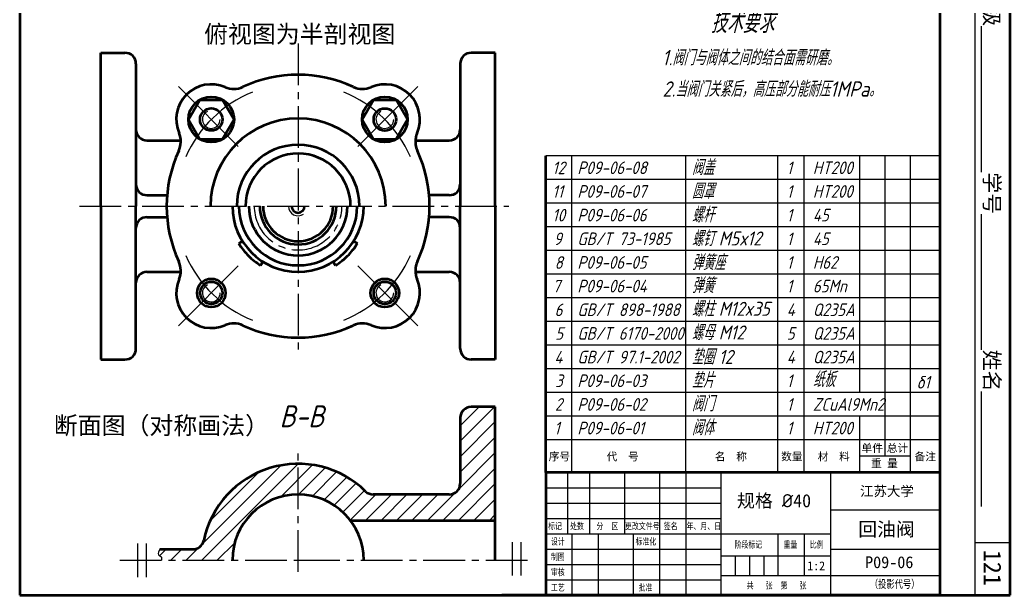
# Model space of a CAD drawing. Header units: millimetres. Extents: x 0 to 226, y 0 to 322.
# Drawn here: x 0 to 226, y 0 to 131.3 of the extents above; entities that cross this region are included whole.
import ezdxf

# ---------------------------------------------------------------- set-up
doc = ezdxf.new("R2010")
doc.units = ezdxf.units.MM
doc.header["$LTSCALE"] = 0.5
doc.linetypes.add('CENTER2', pattern=[28.575000000000003, 19.05, -3.175, 3.175, -3.175])
for name, color, linetype in [('点画线层', 7, 'CENTER2'), ('答案', 1, 'Continuous'), ('细实线层', 7, 'Continuous')]:
    doc.layers.add(name, color=color, linetype=linetype)
doc.layers.add('粗实线层', color=7, linetype='Continuous', lineweight=50)
doc.styles.get("Standard").update_dxf_attribs({"font": 'gbeitc.shx', "height": 4, "bigfont": 'gbcbig.shx'})
doc.styles.add('宋体', font='', dxfattribs={"height": 3})
doc.styles.get('宋体').set_extended_font_data('SimSun')
pattern_1 = [(59.99999999999992, (-35.03217169370612, 21.09544448747465), (-0.6874076642538979, 0.3968750000000004), [])]

msp = doc.modelspace()

# ---------------------------------------------------------------- hatches: boundary and pattern name
h = msp.add_hatch()
h.set_pattern_fill('ANSI31', color=256, scale=0.25, angle=14.99999999999997, style=0)
h.set_pattern_definition(pattern_1)
edge = h.paths.add_edge_path()
edge.add_arc((43.70088730732266, 68.9742942069825), 2.550000000000002, -2.544443745170813e-14, 360)
h = msp.add_hatch()
h.set_pattern_fill('ANSI31', color=256, scale=0.25, angle=14.99999999999997, style=0)
h.set_pattern_definition(pattern_1)
edge = h.paths.add_edge_path()
edge.add_arc((83.30383882321541, 68.97926722521461), 2.550000000000002, -2.544443745170813e-14, 360)

# ---------------------------------------------------------------- linework, layer by layer
at = {"lineweight": 50}
for p, q in [((1.70530256582424e-13, 321.9999999999999), (0, 0)), ((210.0000000000003, -5.684341886080801e-14), (210.0000000000003, 321.9999999999999)), ((226.0000000000003, -5.684341886080801e-14), (226.0000000000003, 321.9999999999999)), ((120, 28), (120.0000000000001, 100.2835526315788)), ((210.0000000000001, 27.99999999999994), (120, 28)), ((120, 28), (120, 0)), ((0, 0), (226.0000000000003, -5.684341886080801e-14)), ((210.0000000000001, -5.684341886080801e-14), (110, 0))]:
    msp.add_line(p, q, dxfattribs=at)
for p, q in [((218.0000000000003, -5.684341886080801e-14), (218.0000000000003, 321.9999999999999)), ((49.85110796907043, 102.4220532916815), (36.20233875759493, 116.0708225031571)), ((77.14864639202165, 102.4220532916815), (90.79741560349714, 116.0708225031571)), ((210.0000000000001, 100.2835526315788), (120.0000000000001, 100.2835526315788)), ((210.0000000000001, 94.88355263157885), (120.0000000000001, 94.88355263157885)), ((210.0000000000001, 89.48355263157887), (120.0000000000001, 89.48355263157887)), ((210.0000000000001, 84.08355263157878), (120.0000000000001, 84.0835526315789)), ((210.0000000000001, 78.6835526315788), (120.0000000000001, 78.68355263157892)), ((49.85110796907043, 75.12451486873027), (36.20233875759493, 61.47574565725466)), ((77.14864639202165, 75.12451486873027), (90.79741560349714, 61.47574565725466)), ((210.0000000000001, 73.28355263157883), (120.0000000000001, 73.28355263157894)), ((210.0000000000001, 67.88355263157885), (120.0000000000001, 67.88355263157897)), ((210.0000000000001, 62.48355263157885), (120.0000000000001, 62.4835526315789)), ((210.0000000000001, 57.08355263157875), (120.0000000000001, 57.08355263157893)), ((210.0000000000001, 51.68355263157878), (120.0000000000001, 51.68355263157895)), ((210.0000000000001, 46.28355263157886), (120.0000000000001, 46.28355263157891)), ((100.4998771805462, 38.67160501299406), (104.81203970186, 42.98376753430796)), ((100.4998771805462, 35.1360711070613), (108.3475736077929, 42.98376753430796)), ((210.0000000000001, 40.88355263157877), (120.0000000000001, 40.88355263157905)), ((100.4998771805462, 31.60053720112853), (108.4998771805462, 39.60053720112853)), ((100.4998771805462, 28.06500329519577), (108.4998771805462, 36.06500329519577)), ((210.0000000000001, 35.4835526315789), (120, 35.48355263157896)), ((100.1037968482041, 24.13338905692081), (108.4998771805462, 32.52946938926311)), ((203.2230063164614, 31.74177631578931), (191.7098484217245, 31.74177631578931)), ((41.52776845439814, 7.983767534307844), (63.52775079669811, 29.98374987660782)), ((41.57495156372704, 11.5664845495694), (59.65335858971446, 29.64489157555681)), ((59.52784340752589, 22.44830858150283), (66.81247869439937, 29.73294386837642)), ((43.39944726246574, 16.92651415424098), (54.55713056061302, 28.08419745238825)), ((63.59851196871011, 22.98344323675451), (69.70548153675202, 29.09041280479619)), ((66.77292138572068, 22.6223187478322), (72.29836369961447, 28.14776106172599)), ((96.48970923152399, 16.98376753430796), (108.4998771805462, 28.99393548333035)), ((125.0000000000001, 28), (125.0000000000001, 14)), ((130.0000000000002, 28), (130.0000000000002, 14)), ((138, 28), (138, 14)), ((146.0000000000002, 28), (146.0000000000002, 0)), ((152.0000000000002, 28), (152.0000000000002, 0)), ((160, 27.99999999999994), (160, -5.684341886080801e-14)), ((185.0000000000002, 27.99999999999994), (185.0000000000002, -5.684341886080801e-14)), ((69.44252119169175, 21.7563846478705), (74.64055004046452, 26.95441349664316)), ((71.73964213013721, 20.5179716803832), (76.76010539162405, 25.53843494187004)), ((100.0252431374564, 16.98376753430796), (108.4998771805462, 25.45840157739758)), ((73.72023659445301, 18.96303223876635), (78.67214520180721, 23.91494084612043)), ((75.40354138175269, 17.11080312013314), (81.27650579592739, 22.98376753430796)), ((78.81203970186004, 16.98376753430796), (84.81203970186004, 22.98376753430796)), ((82.34757360779292, 16.98376753430796), (88.34757360779292, 22.98376753430796)), ((85.88310751372558, 16.98376753430796), (91.88310751372558, 22.98376753430796)), ((89.41864141965823, 16.98376753430796), (95.41864141965846, 22.98376753430796)), ((92.95417532559111, 16.98376753430796), (99.35025565793342, 23.37984786665015)), ((120, 24.5), (160, 24.49999999999994)), ((103.5607770433893, 16.98376753430796), (108.4998771805462, 21.92286767146493)), ((120, 21), (160, 20.99999999999994)), ((107.0963109493222, 16.98376753430796), (108.4998771805462, 18.38733376553216)), ((185.0000000000002, 19.49999999999994), (210.0000000000001, 19.49999999999994)), ((120, 17.5), (160, 17.49999999999994)), ((120, 14), (185.0000000000002, 13.99999999999994)), ((126.0000000000003, 14), (126.0000000000003, 0)), ((132.0000000000002, 14), (132.0000000000002, 0)), ((140.0000000000002, 14), (140.0000000000002, 0)), ((173.0000000000002, 13.99999999999994), (173.0000000000002, 4.499999999999943)), ((179.0000000000002, 13.99999999999994), (179.0000000000002, 4.499999999999943)), ((45.06330236033102, 7.983767534307958), (49.03533613335128, 11.95580130732833)), ((218.0000000000003, 11.99999999999994), (226.0000000000003, 11.99999999999994)), ((31.97824117778157, 9.040841975489343), (33.42116673659996, 10.48376753430796)), ((34.45670064253284, 7.983767534307844), (36.95670064253284, 10.48376753430796)), ((37.99223454846549, 7.983767534307844), (40.93278996140737, 10.92432294724983)), ((120, 10.5), (160, 10.49999999999994)), ((185.0000000000002, 10.49999999999994), (210.0000000000001, 10.49999999999994)), ((120, 7), (160, 6.999999999999943)), ((160, 8.999999999999943), (185.0000000000002, 8.999999999999943)), ((163.2500000000002, 8.999999999999943), (163.2500000000002, 4.499999999999943)), ((166.5000000000002, 8.999999999999943), (166.5000000000002, 4.499999999999943)), ((169.7500000000002, 8.999999999999943), (169.7500000000002, 4.499999999999943)), ((120, 3.5), (160, 3.499999999999943)), ((160, 4.499999999999943), (210.0000000000001, 4.499999999999943)), ((185.0000000000002, 4.499999999999943), (190.3761544005231, 4.499999999999943)), ((185.0000000000002, 4.499999999999943), (190.3761544005231, 4.499999999999943))]:
    msp.add_line(p, q)
for centre, start, end in [((63.49987718054615, 88.77328408020588), 111.8421214896908, 156.3537885733686), ((63.49987718054592, 88.77328408020588), 23.64621142663145, 68.1578785103092), ((63.49987718054615, 88.773284080206), 203.6462114266314, 248.1578785103092), ((63.49987718054592, 88.773284080206), 291.8421214896908, 336.3537885733685)]:
    msp.add_arc(centre, 28.00000000000007, start, end)
at = {"layer": '点画线层'}
for p, q in [((63.49987718054604, 125.9081336302896), (63.49987718054604, 54.98179368373388)), ((13.62090813992074, 88.77328408020594), (111.5854233957164, 88.7732840802058)), ((63.49987718054615, 5.308107903953442), (63.49987718054615, 32.95005312325725)), ((22.84391237697491, 7.983767534307958), (63.49987718054615, 7.983767534307958)), ((63.49987718054615, 7.983767534307958), (116.7157905492099, 7.983767534307958))]:
    msp.add_line(p, q, dxfattribs=at)
msp.add_arc((63.49987718054535, 88.7732840802052), 9.99999999999929, 180, 0, dxfattribs=at)
at = {"layer": '粗实线层'}
for p, q in [((18.49987718054604, 88.77328408020594), (18.49987718054604, 123.7732840802059)), ((18.49987718054604, 123.7732840802059), (23.99987718055115, 123.7732840802059)), ((108.4998771805462, 123.7732840802059), (102.9998771805803, 123.7732840802059)), ((108.4998771805462, 88.77328408020585), (108.4998771805462, 123.7732840802059)), ((26.49987718054604, 121.2732840802183), (26.49987718054604, 88.77328408020588)), ((100.499877180546, 121.2732840801233), (100.499877180546, 88.77328408020585)), ((38.49648240756414, 108.5570010411638), (41.0945586189174, 113.0570010411638)), ((41.0945586189174, 113.0570010411638), (46.29071104162404, 113.0570010411638)), ((48.88878725297729, 108.5570010411638), (46.29071104162404, 113.0570010411638)), ((78.1076864005089, 108.5424085984407), (80.70576261186216, 113.0424085984407)), ((80.70576261186216, 113.0424085984407), (85.90191503456879, 113.0424085984407)), ((88.49999124592216, 108.5424085984407), (85.90191503456879, 113.0424085984407)), ((38.49648240756414, 108.5570010411638), (41.0945586189174, 104.0570010411638)), ((48.88878725297729, 108.5570010411638), (46.29071104162404, 104.0570010411638)), ((78.1076864005089, 108.5424085984407), (80.70576261186216, 104.0424085984407)), ((88.49999124592216, 108.5424085984407), (85.90191503456879, 104.0424085984407)), ((41.0945586189174, 104.0570010411638), (46.29071104162404, 104.0570010411638)), ((80.70576261186216, 104.0424085984407), (85.90191503456879, 104.0424085984407)), ((28.99987718058026, 103.7732840802059), (36.7310981120819, 103.7732840802059)), ((90.26865624901018, 103.7732840802059), (97.99987718058026, 103.7732840802059)), ((28.99987718052193, 91.27328408020588), (33.60422532279256, 91.27328408020588)), ((97.99987718057002, 91.27328408020585), (93.39552903829951, 91.27328408020585)), ((18.49987718054604, 88.77328408020594), (18.49987718054604, 53.77328408020588)), ((26.49987718054604, 56.2732840801545), (26.49987718054604, 88.77328408020588)), ((100.499877180546, 56.2732840801545), (100.499877180546, 88.77328408020585)), ((108.4998771805462, 88.77328408020585), (108.4998771805462, 53.77328408020588)), ((28.99987718055115, 86.27328408020588), (33.60422532279256, 86.27328408020588)), ((97.99987718054092, 86.27328408020585), (93.39552903829951, 86.27328408020585)), ((50.8179146674247, 80.76280177164375), (49.97245049988328, 80.22876961773972)), ((76.18183969366737, 80.76280177164375), (77.0273038612088, 80.22876961773972)), ((55.48939487198402, 76.09132156708455), (54.95536271807975, 75.24585739954313)), ((71.51035948910805, 76.09132156708455), (72.04439164301232, 75.24585739954313)), ((28.99987718058026, 73.77328408020588), (36.7310981120819, 73.77328408020588)), ((90.26865624901018, 73.77328408020585), (97.99987718052205, 73.77328408020585)), ((18.49987718054604, 53.77328408020588), (23.99987718067018, 53.77328408020588)), ((108.4998771805462, 53.77328408020588), (102.9998771804218, 53.77328408020588)), ((108.4998771805462, 42.98376753430796), (102.9998771805832, 42.98376753430796)), ((108.4998771805462, 7.983767534307958), (108.4998771805462, 42.98376753430796)), ((100.4998771805462, 40.48376753421906), (100.4998771805462, 25.48376753426282)), ((97.99987718065506, 22.98376753430796), (80.64630360665512, 22.98376753430796)), ((108.4998771805462, 16.98376753430796), (75.49987718054615, 16.98376753430796)), ((108.4998771805462, 7.983767534307958), (108.4998771805462, 16.98376753430796)), ((31.97824117778157, 10.48376753430796), (39.51550798865981, 10.48376753430796))]:
    msp.add_line(p, q, dxfattribs=at)
for centre, radius in [((43.68766306082466, 108.5576815107061), 5.193344434319219), ((83.31209130026741, 108.5576815107061), 5.193344434319219), ((43.69263483027078, 108.5570010411638), 2.550000000000002), ((83.30383882321541, 108.5424085984407), 2.550000000000002), ((43.70088730732266, 68.9742942069825), 3.25), ((43.70088730732266, 68.9742942069825), 2.550000000000002), ((83.29886705376941, 68.97429420698248), 3.25), ((83.30383882321541, 68.97926722521461), 2.550000000000002)]:
    msp.add_circle(centre, radius, dxfattribs=at)
for centre, radius, start, end in [((23.99987718055479, 121.2732840802145), 2.499999999991261, 0, 90), ((102.9998771806045, 121.2732840801474), 2.500000000058421, 90, 180), ((63.49987718054604, 88.77328408020588), 30.0000000000001, 65.15307425710434, 114.8469257428813), ((43.70088730732266, 108.5722739534291), 8, 66.93943975868264, 203.0605602413108), ((48.79303750321185, 120.5334614522732), 4.999999999999941, 246.9394397586829, 294.8469257428812), ((78.20671685788022, 120.5334614522733), 4.999999999999964, 245.1530742571188, 293.0605602413171), ((83.29886705376941, 108.5722739534291), 8, 336.9394397586892, 113.0605602413172), ((63.49987718054604, 88.77328408020588), 20, 0, 180), ((28.99987718060436, 106.2732840802643), 2.500000000058407, 180, 270), ((97.99987718060447, 106.2732840801474), 2.499999999941593, 270, 0), ((31.73969980847858, 103.4801237575401), 4.999999999999964, 335.1530742571048, 23.06056024131083), ((95.2600545526135, 103.4801237575402), 4.999999999999923, 156.9394397586892, 204.8469257428952), ((63.49987718054604, 88.77328408020588), 14.00000000000001, 0, 180), ((63.49987718054615, 88.77328408020588), 30.00000000000013, 155.1530742571037, 204.8469257428952), ((63.49987718054604, 88.77328408020588), 11.99999999999999, 0, 180), ((63.49987718054604, 88.77328408020588), 30.00000000000014, 335.1530742571048, 24.84692574289521), ((28.999877180505, 93.77328408016496), 2.499999999959044, 180, 270), ((97.99987718058696, 93.77328408016493), 2.499999999959044, 270, 0), ((63.49987718054592, 88.77328408020588), 15, 180, 0), ((63.49987718054604, 88.77328408020588), 13.50000000000001, 180, 0), ((63.49987718054672, 88.7732840802052), 11.2500000000007, 180, 0), ((63.49987718054672, 88.7732840802052), 8.750000000000691, 180, 0), ((63.49987718054535, 88.7732840802052), 7.999999999999296, 180, 0), ((63.49987718054592, 88.77328408020588), 1.499999999999998, 180, 0), ((28.99987718055479, 83.77328408019724), 2.500000000008725, 90, 180), ((97.99987718053728, 83.77328408019721), 2.500000000008725, 0, 90), ((63.49987718054535, 88.7732840802052), 15.99999999999905, 212.2782982579944, 224.9999999999906), ((63.49987718054672, 88.7732840802052), 15.99999999999905, 315.0000000000094, 327.7217017420056), ((63.49987718054535, 88.7732840802052), 15.99999999999905, 224.9999999999906, 237.7217017419982), ((63.49987718054672, 88.7732840802052), 15.99999999999905, 302.2782982580018, 315.0000000000094), ((31.73969980847835, 74.06644440287181), 5.00000000000013, 336.9394397586892, 24.84692574289521), ((95.26005455261316, 74.06644440287155), 4.999999999999572, 155.1530742571037, 203.0605602413108), ((28.99987718060436, 71.27328408014745), 2.500000000058407, 90, 180), ((97.99987718050511, 71.27328408016493), 2.500000000040956, 0, 90), ((43.70088730732266, 68.97429420698262), 7.99999999999999, 156.9394397586892, 293.0605602413102), ((83.29886705376941, 68.97429420698259), 8.000000000000014, 246.9394397586829, 23.06056024131083), ((48.79303750321174, 57.01310670813854), 4.999999999999844, 65.15307425711872, 113.0605602413172), ((63.49987718054615, 88.77328408020588), 30.00000000000011, 245.1530742571188, 294.8469257428812), ((78.20671685788034, 57.01310670813831), 5.00000000000007, 66.93943975868974, 114.8469257428813), ((23.99987718063392, 56.273284080118), 2.499999999912191, 270, 0), ((102.9998771804582, 56.27328408011812), 2.499999999912181, 180, 270), ((102.9998771806091, 40.48376753424498), 2.500000000062898, 90, 180), ((63.49987718054615, 7.983767534307958), 22.00000000000005, 45.58469436507399, 168.2242556711857), ((97.999877180623, 25.48376753423099), 2.499999999923091, 270, 0), ((63.49987718054615, 7.983767534307958), 15, 0, 180), ((80.64630196488076, 25.48375916895156), 2.499991634644146, 225.5845870652506, 270.0000376268205), ((39.51550854619302, 12.98376596478374), 2.499998430475908, 269.9999872222709, 348.2242882774489)]:
    msp.add_arc(centre, radius, start, end, dxfattribs=at)
at = {"layer": '细实线层', "color": 0}
for p, q in [((126.0000000000003, 28), (126.0000000000005, 100.2835526315788)), ((152.0000000000002, 28), (152.0000000000003, 100.2835526315788)), ((173.0000000000002, 27.99999999999994), (173.0000000000003, 100.2835526315788)), ((179.0000000000002, 27.99999999999994), (179.0000000000004, 100.2835526315788)), ((191.7098484217244, 46.28355263157886), (191.7098484217244, 100.2835526315788)), ((197.4664273690929, 31.74177631578931), (197.4664273690926, 100.2835526315788)), ((203.2230063164614, 27.99999999999994), (203.2230063164615, 100.2835526315788)), ((191.7098484217245, 27.99999999999994), (191.7098484217244, 40.88355263157877))]:
    msp.add_line(p, q, dxfattribs=at)
at = {"layer": '细实线层'}
for p, q in [((26.82868355932931, 11.81876444768488), (26.82868355932931, 4.148770620931032)), ((28.82868355932931, 11.81876444768488), (28.82868355932931, 4.148770620931032)), ((112.3362477458687, 12.12983722076035), (112.3362477458687, 4.459843394006498)), ((114.3362477458687, 12.12983722076035), (114.3362477458687, 4.459843394006498))]:
    msp.add_line(p, q, dxfattribs=at)
for centre, radius, start, end in [((43.68562616748216, 108.5570010411638), 2.027753517590515, 115.587300455476, 0), ((83.29683016042691, 108.5424085984407), 2.027753517590515, 115.587300455476, 0), ((63.49987718054592, 88.77328408020588), 2.2, 180, 304.4665535824413), ((43.69387864453404, 68.9742942069825), 2.027753517590515, 115.587300455476, 0), ((83.29683016042691, 68.97926722521461), 2.027753517590515, 115.587300455476, 0)]:
    msp.add_arc(centre, radius, start, end, dxfattribs=at)
msp.add_open_spline([(31.97824117778157, 10.48376753430796), (31.71402426088719, 10.14014798869039), (31.20290248872459, 9.163961739231468), (32.45784058259903, 8.822018557649699), (32.3605611789875, 8.198880608220406), (32.29941888414203, 7.983767534307958)], degree=3, knots=[0, 0, 0, 0, 2.685113506159644, 4.515895107057572, 5.901226906029253, 5.901226906029253, 5.901226906029253, 5.901226906029253], dxfattribs=at)

# ---------------------------------------------------------------- texts
at = {"style": '宋体'}
for s, height, p in [('班级%%U              %%U学号%%U             %%U姓名%%U           ', 3.5, (220.0720066899167, 139.3870275218455)), ('121', 4, (219.9634370107245, 10.32766908223306))]:
    msp.add_text(s, height=height, rotation=270, dxfattribs=at).set_placement(p)
for s, height, p in [('技术要求', 5, (157.6883429511985, 128.2863446055739)), ('1.阀门与阀体之间的结合面需研磨。', 3.5, (146.5340009299231, 120.9191850251983)), ('2.当阀门关紧后，高压部分能耐压1MPa。', 3.5, (146.663730659653, 113.7545355583922)), ('阀盖', 3.5, (153.3522984442121, 95.84850121282662)), ('12', 2.88, (121.5022527262005, 96.07160604396975)), ('P09-06-08', 2.88, (127.234174440674, 96.0936101876213)), ('1', 2.88, (175.0124676662545, 96.0936101876213)), ('HT200', 2.88, (180.9710179068596, 96.0936101876213)), ('11', 2.88, (121.5022527262005, 90.67160604396977)), ('P09-06-07', 2.88, (127.234174440674, 90.69361018762132)), ('圆罩', 3.5, (153.3522984442121, 90.44850121282653)), ('1', 2.88, (175.0124676662545, 90.69361018762132)), ('HT200', 2.88, (180.9710179068596, 90.69361018762132)), ('10', 2.88, (121.5022527262005, 85.27160604396991)), ('P09-06-06', 2.88, (127.234174440674, 85.29361018762134)), ('螺杆', 3.5, (153.352298444212, 85.04850121282655)), ('1', 2.88, (175.0124676662545, 85.29361018762134)), ('45', 2.88, (180.9710179068595, 85.29361018762134)), ('9', 2.88, (121.8434209760533, 79.87160604396982)), ('GB/T 73-1985', 2.88, (127.234174440674, 79.89361018762136)), ('螺钉', 3.5, (153.352298444212, 79.64850121282657)), ('M5x12', 3.2, (159.4950187562785, 79.80219323978386)), ('1', 2.88, (175.0124676662545, 79.89361018762136)), ('45', 2.88, (180.9710179068595, 79.89361018762136)), ('8', 2.88, (122.0402959760532, 74.47160604396984)), ('P09-06-05', 2.88, (127.234174440674, 74.49361018762139)), ('弹簧座', 3.5, (153.352298444212, 74.17560568853267)), ('1', 2.88, (175.0124676662545, 74.49361018762139)), ('H62', 2.88, (180.9710179068595, 74.49361018762139)), ('弹簧', 3.5, (153.352298444212, 68.93063485688995)), ('7', 2.88, (121.5809209760532, 69.07160604396987)), ('P09-06-04', 2.88, (127.234174440674, 69.0936101876213)), ('1', 2.88, (175.0124676662545, 69.0936101876213)), ('65Mn', 2.88, (180.9710179068595, 69.0936101876213)), ('6', 2.88, (122.0402959760532, 63.6716060439698)), ('GB/T 898-1988', 2.88, (127.234174440674, 63.69361018762135)), ('螺柱', 3.5, (153.352298444212, 63.5968051411075)), ('M12x35', 3.2, (159.4950187562785, 63.75049716806473)), ('4', 2.88, (175.0124676662545, 63.69361018762129)), ('Q235A', 2.88, (180.9710179068595, 63.69361018762129)), ('5', 2.88, (122.1715459760534, 58.27160604396994)), ('GB/T 6170-2000', 2.88, (127.234174440674, 58.29361018762137)), ('螺母', 3.5, (153.352298444212, 58.1968051411074)), ('M12', 3.2, (159.4950187562785, 58.35049716806463)), ('5', 2.88, (175.0124676662545, 58.29361018762131)), ('Q235A', 2.88, (180.9710179068595, 58.29361018762131)), ('4', 2.88, (121.9746709760534, 52.87160604396985)), ('GB/T 97.1-2002', 2.88, (127.234174440674, 52.89361018762128)), ('垫圈', 3.5, (153.352298444212, 52.61691359564549)), ('12', 3.2, (159.4950187562785, 52.77060562260272)), ('4', 2.88, (175.0124676662545, 52.89361018762122)), ('Q235A', 2.88, (180.9710179068595, 52.89361018762122)), ('3', 2.88, (122.1715459760534, 47.49361018762141)), ('P09-06-03', 2.88, (127.234174440674, 47.49361018762141)), ('垫片', 3.5, (153.352298444212, 47.31223646996358)), ('1', 2.88, (175.0124676662545, 47.49361018762136)), ('纸板', 3.5, (180.9710179068595, 47.49361018762136)), ('δ1', 2.88, (204.6365896891526, 47.16273940514048)), ('阀门', 3.5, (153.352298444212, 41.94564261691789)), ('B-B', 5, (59.27616029826788, 38.33536236122757)), ('2', 2.88, (122.1059209760531, 42.09361018762138)), ('P09-06-02', 2.88, (127.234174440674, 42.09361018762138)), ('1', 2.88, (175.0124676662545, 42.09361018762132)), ('ZCuAl9Mn2', 2.88, (180.9710179068595, 42.09361018762132)), ('1', 2.88, (121.9499334327629, 36.6936101876214)), ('P09-06-01', 2.88, (127.2341744406739, 36.6936101876214)), ('阀体', 3.5, (153.3522984442118, 36.4974726799544)), ('1', 2.88, (175.0124676662545, 36.69361018762135)), ('HT200', 2.88, (180.9710179068595, 36.69361018762135))]:
    msp.add_text(s, height=height).set_placement(p)
for s, height, p in [('单件', 1.8, (192.0771367784194, 32.6640107826301)), ('总计', 1.8, (197.8198685129719, 32.6640107826301)), ('序号', 1.8, (120.6793593105564, 30.74183236577642)), ('代  号', 1.8, (133.8872713889002, 30.71268343220606)), ('名  称', 1.8, (158.5805862740208, 30.71268343220601)), ('数量', 1.8, (173.7224850224482, 30.74183236577636)), ('材  料', 1.8, (182.0590471710634, 30.71268343220601)), ('备注', 1.8, (204.1802446329028, 30.71268343220601)), ('重 量', 1.8, (194.227156077325, 29.18118679215371)), ('江苏大学', 2.25, (191.7422800923339, 22.60656265947677)), ('回油阀', 3.15, (191.3326587844973, 13.48545574642804)), ('1:2', 2, (179.686343167368, 5.70696852919292)), ('P09-06', 2.7, (192.8905045986444, 6.17305236559622))]:
    msp.add_text(s, height=height, dxfattribs=at).set_placement(p)
at = {"style": '宋体', "width": 0.75}
for s, height, p in [('标记', 1.5, (120.5698810693355, 15.00712780757362)), ('处数', 1.5, (125.5698810693356, 15.00712780757362)), ('分  区', 1.5, (131.5846789016267, 15.00712780757362)), ('更改文件号', 1.5, (138.1042017392338, 15.00712780757362)), ('签名', 1.5, (146.94375849175, 15.00712780757362)), ('年、月、日', 1.5, (152.1576127995784, 15.00712780757362)), ('设计', 1.5, (121.1970998100278, 11.50712780757362)), ('标准化', 1.5, (140.5176152353854, 11.50712780757362)), ('阶段标记', 1.5, (163.1108854925349, 10.80514337338849)), ('重量', 1.5, (174.2825402308529, 10.80514337338849)), ('比例', 1.5, (180.2825402308526, 10.80514337338849)), ('制图', 1.5, (121.1970998100278, 8.007127807573625)), ('审核', 1.5, (121.1970998100278, 4.507127807573625)), ('工艺', 1.5, (121.1970998100278, 1.007127807573625)), ('批准', 1.5, (141.1970998100278, 1.007127807573625)), ('共   张  第   张', 1.5, (165.8511043963597, 1.468796759906525)), ('（投影代号）', 1.8, (193.9617865568596, 1.639895301583636))]:
    msp.add_text(s, height=height, dxfattribs=at).set_placement(p)
at = {"insert": (163.6579586470484, 23.05920911655232), "char_height": 3, "width": 20.13362642472066, "attachment_point": 1, "style": '宋体'}
msp.add_mtext('规格 {\\fISOCPEUR|b0|i0|c0|p34;%%C}40', dxfattribs=at)
at = {"layer": '答案', "style": '宋体'}
for s, p in [('俯视图为半剖视图', (42.0481827675994, 126.041941152289)), ('断面图（对称画法）', (7.7676336885838, 36.72842707342636))]:
    msp.add_text(s, height=4, dxfattribs=at).set_placement(p)

doc.saveas('drawing.dxf')
